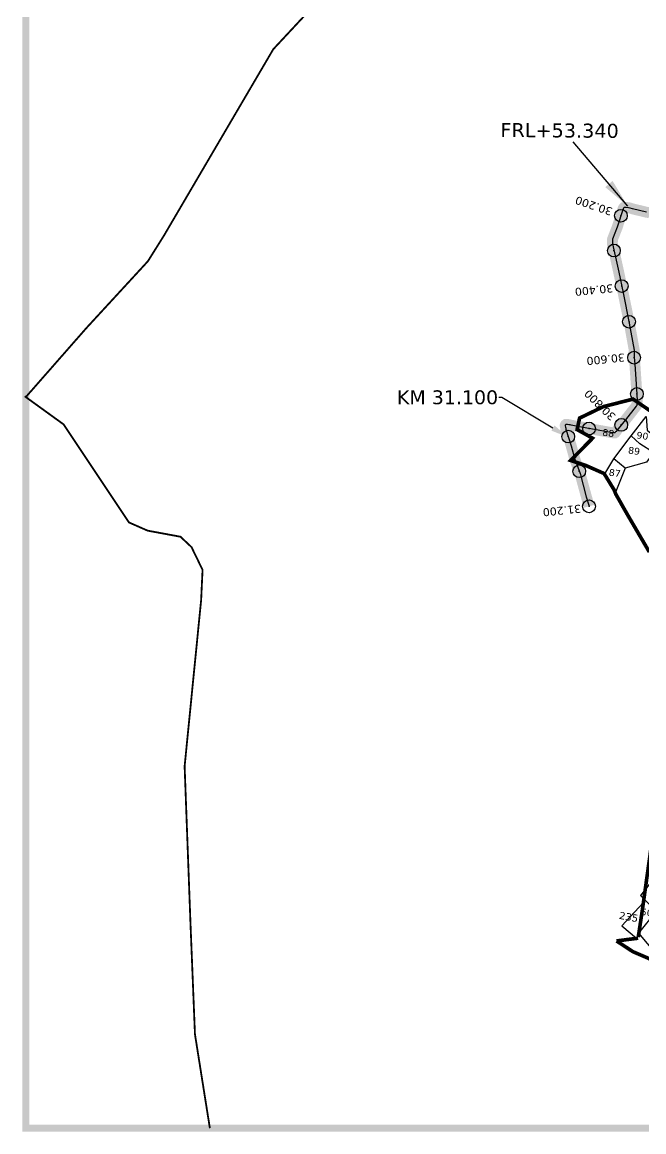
# Model space of a CAD drawing. Header units: inches. Extents: x 388605 to 393582, y 1842684 to 1849608.
# Drawn here: x 388605 to 390314, y 1842684 to 1845733 of the extents above; entities that cross this region are included whole.
import ezdxf
from ezdxf import colors
from ezdxf.entities.mleader import LeaderData, LeaderLine
from ezdxf.math import Vec2, Vec3

# ---------------------------------------------------------------- set-up
doc = ezdxf.new("R2010")
doc.units = ezdxf.units.IN
doc.header["$MEASUREMENT"] = 0
doc.header["$PDMODE"] = 32
doc.header["$PDSIZE"] = 35
for name, color, linetype in [('BND', 6, 'Continuous'), ('FRL', 3, 'Continuous'), ('points', 161, 'Continuous'), ('ROADS', 50, 'Continuous'), ('SY.AREA', 7, 'Continuous'), ('TEXT', 7, 'Continuous')]:
    doc.layers.add(name, color=color, linetype=linetype)
doc.styles.get("Standard").update_dxf_attribs({"font": 'verdana.ttf'})
doc.dimstyles.get("Standard").update_dxf_attribs({"dimtxt": 0.18, "dimasz": 0.18, "dimexe": 0.18, "dimexo": 0.0625, "dimgap": 0.09, "dimtad": 0, "dimtih": 1, "dimtoh": 1, "dimdec": 4, "dimzin": 0, "dimdsep": 46, "dimtxsty": 'Standard', "dimcen": 0.09, "dimadec": 0, "dimazin": 0, "dimtfac": 1, "dimtdec": 4, "dimtofl": 0, "dimtmove": 0, "dimatfit": 3, "dimfxl": 1, "dimtolj": 1, "dimtzin": 0, "dimarcsym": 0})

msp = doc.modelspace()

# ---------------------------------------------------------------- linework, layer by layer
at = {"const_width": 20}
msp.add_lwpolyline([(388615.4, 1849598.3), (393571.9, 1849598.3), (393571.9, 1842694.2), (388615.4, 1842694.2)], close=True, dxfattribs=at)
at = {"layer": 'BND', "lineweight": 30, "const_width": 10}
for points in [[(390329.3, 1844277.2), (390270.7, 1844377.2), (390237.5, 1844435.5), (390232.5, 1844447.9), (390204.9, 1844492.9), (390154.3, 1844515.2), (390113.2, 1844528.9), (390173.1, 1844590), (390130.7, 1844613.8), (390137.5, 1844645.3), (390202.5, 1844676.6), (390284.3, 1844697.5), (390339.3, 1844659.9)], [(390298.8, 1843219), (390310.1, 1843294.1), (390337.1, 1843487.5)], [(390298.4, 1843216.2), (390239.1, 1843208.7)], [(390705, 1842694.2), (390743.7, 1842733.5), (390886.9, 1842887.7), (390779.6, 1842965.2), (390502.2, 1843061.8), (390401.2, 1843128.8), (390284, 1843179.2), (390239.1, 1843208.7)]]:
    msp.add_lwpolyline(points, dxfattribs=at)
at = {"layer": 'FRL', "color": 84, "const_width": 30}
msp.add_lwpolyline([(390163.4, 1844402.9), (390138.8, 1844493), (390124.4, 1844532.7), (390114.3, 1844569.5), (390100, 1844614.8), (390099.3, 1844618), (390098.9, 1844620.5), (390098.2, 1844623.6), (390098.2, 1844625.4), (390098.9, 1844627), (390100, 1844627.8), (390102, 1844627.9), (390104.1, 1844627.9), (390108, 1844627.2), (390111.5, 1844626.5), (390114.3, 1844625.5), (390118.7, 1844624.9), (390137.5, 1844621.6), (390188.5, 1844612), (390227.1, 1844605.1), (390229.2, 1844605), (390230.5, 1844604.9), (390231.8, 1844604.9), (390233.4, 1844604.9), (390234, 1844604.9), (390234.6, 1844604.9), (390235.3, 1844605.3), (390236.6, 1844607.1), (390238.2, 1844608.9), (390243.1, 1844616.1), (390263.5, 1844640.2), (390292.9, 1844677.9), (390294, 1844679.4), (390294.6, 1844680.3), (390295.2, 1844681.8), (390295.2, 1844683.6), (390295.2, 1844685.9), (390295.7, 1844692.2), (390295, 1844711.4), (390289.5, 1844793.2), (390287.2, 1844813), (390287.8, 1844831.5), (390274.2, 1844906.4), (390257.2, 1844989.6), (390245, 1845046.2), (390227.8, 1845124.3), (390227.6, 1845126.5), (390227.6, 1845128.9), (390227.7, 1845131.2), (390227.7, 1845133.6), (390228.1, 1845136.9), (390241, 1845169.8), (390256.9, 1845220.1), (390258.4, 1845222.5), (390259.6, 1845224), (390260.9, 1845224.3), (390264.5, 1845224.3), (390272.3, 1845223.2), (390276.4, 1845222.5), (390283.1, 1845220.2), (390321.1, 1845211), (390329.7, 1845209.6)], dxfattribs=at)
at = {"layer": 'FRL', "color": 82}
msp.add_lwpolyline([(390321.1, 1845211), (390283.1, 1845220.2), (390276.4, 1845222.5), (390272.3, 1845223.2), (390264.5, 1845224.3), (390260.9, 1845224.3), (390259.6, 1845224), (390258.4, 1845222.5), (390256.9, 1845220.1), (390241, 1845169.8), (390228.1, 1845136.9), (390227.7, 1845133.6), (390227.7, 1845131.2), (390227.6, 1845128.9), (390227.6, 1845126.5), (390227.8, 1845124.3), (390245, 1845046.2), (390257.2, 1844989.6), (390274.2, 1844906.4), (390287.8, 1844831.5), (390287.2, 1844813), (390289.5, 1844793.2), (390295, 1844711.4), (390295.7, 1844692.2), (390295.2, 1844685.9), (390295.2, 1844683.6), (390295.2, 1844681.8), (390294.6, 1844680.3), (390294, 1844679.4), (390292.9, 1844677.9), (390263.5, 1844640.2), (390243.1, 1844616.1), (390238.2, 1844608.9), (390236.6, 1844607.1), (390235.3, 1844605.3), (390234.6, 1844604.9), (390234, 1844604.9), (390233.4, 1844604.9), (390231.8, 1844604.9), (390230.5, 1844604.9), (390229.2, 1844605), (390227.1, 1844605.1), (390188.5, 1844612), (390137.5, 1844621.6), (390118.7, 1844624.9), (390114.3, 1844625.5), (390111.5, 1844626.5), (390108, 1844627.2), (390104.1, 1844627.9), (390102, 1844627.9), (390100, 1844627.8), (390098.9, 1844627), (390098.2, 1844625.4), (390098.2, 1844623.6), (390098.9, 1844620.5), (390099.3, 1844618), (390100, 1844614.8), (390114.3, 1844569.5), (390124.4, 1844532.7), (390138.8, 1844493), (390155.4, 1844428.7), (390163.4, 1844402.9)], dxfattribs=at)
at = {"layer": 'points'}
for p in [(390251, 1845201.2), (390231.9, 1845105.7), (390253.2, 1845008), (390273.4, 1844910.1), (390287.4, 1844811.4), (390295, 1844711.7), (390252.1, 1844626.7), (390106.4, 1844594.4), (390163.7, 1844616.6), (390136.6, 1844499.2), (390163.4, 1844402.9)]:
    msp.add_point(p, dxfattribs=at)
at = {"layer": 'ROADS', "color": 40, "const_width": 5}
for points in [[(391852, 1849598.3), (391570, 1849005.5), (391291.9, 1848497.8), (391199.2, 1848145.1), (391160.6, 1848062.2), (390934.9, 1847680.8), (390705, 1847293.3), (390467.5, 1847071.8), (390306.7, 1846830.6), (390240.4, 1846694.7), (390196.5, 1846612.6), (390144.2, 1846564.4), (390048.9, 1846458.6), (389808.6, 1846200.8), (389718.4, 1846109.4), (389498.5, 1845876.5), (389295.6, 1845658.8), (388995.3, 1845147.1), (388950.9, 1845076.2), (388781.8, 1844892.6), (388618.1, 1844706.1), (388615.4, 1844703.4)], [(388612.3, 1844705.3), (388719.1, 1844628.1), (388898.9, 1844358.6), (388950.2, 1844336), (389040.5, 1844319.3), (389070.9, 1844290.7), (389101.2, 1844228.3), (389097.3, 1844145.2), (389051.9, 1843688.7), (389067.9, 1843259.8), (389080.3, 1842952.3), (389121.3, 1842694.2)]]:
    msp.add_lwpolyline(points, dxfattribs=at)
at = {"layer": 'SY.AREA'}
for points in [[(390203.8, 1844487.1), (390231.4, 1844533.1), (390278.9, 1844596.8), (390320.1, 1844649.7), (390323.5, 1844612), (390352.8, 1844588), (390340.3, 1844550.9), (390303.4, 1844574.7), (390278.9, 1844596.8)], [(390340.3, 1844550.9), (390321.7, 1844524.6), (390263, 1844507.6), (390231.4, 1844533.1)], [(390263, 1844507.6), (390235, 1844439.3)], [(390381.8, 1843592.3), (390417.6, 1843588.7), (390503.5, 1843612.1), (390820.4, 1843537.7), (390749.6, 1843514.7), (390653, 1843495.3), (390548.3, 1843480.8), (390449.2, 1843442.9), (390400.6, 1843454.5), (390304.9, 1843333.6), (390330.5, 1843308.1), (390392.4, 1843394.9), (390449.2, 1843442.9)], [(390312.7, 1843313.3), (390253.2, 1843250.6), (390294.4, 1843216.3)], [(390330.5, 1843308.1), (390348.2, 1843290.7), (390299.2, 1843230.2), (390371, 1843144.9), (390363.2, 1843133.6)]]:
    msp.add_lwpolyline(points, dxfattribs=at)

# ---------------------------------------------------------------- texts
at = {"layer": 'points', "color": 1}
for s, rotation, p in [('30.200', 161.2483, (390230, 1845221.8)), ('30.400', 185.7939, (390228.7, 1845013.2)), ('30.600', 185.7939, (390260.7, 1844823.1)), ('30.800', 135.63, (390238.8, 1844651.8)), ('31.200', 185.7939, (390140.4, 1844407.5))]:
    msp.add_text(s, height=22, rotation=rotation, dxfattribs=at).set_placement(p)
at = {"layer": 'TEXT', "color": 5}
msp.add_text('FRL+53.340', height=38.49, rotation=359.5381, dxfattribs=at).set_placement((389919.7, 1845417.8))
at = {"layer": 'TEXT'}
for s, height, rotation, p in [('88', 18.75, 352.258, (390199, 1844597.2)), ('90', 18.75, 352.258, (390292.9, 1844589.7)), ('89', 18.75, 352.258, (390269.9, 1844548.2)), ('89', 18.75, 352.258, (390269.9, 1844548.2)), ('87', 18.75, 352.258, (390216.9, 1844487.4)), ('50', 18.75, 352.258, (390304.7, 1843280)), ('235', 20.12, 349.642, (390244.8, 1843269.6))]:
    msp.add_text(s, height=height, rotation=rotation, dxfattribs=at).set_placement(p)

# ---------------------------------------------------------------- leaders
at = {"color": 5}
msp.add_leader([(390269.9, 1845227.5), (390119.6, 1845404.3)], dimstyle='Standard', override={"dimasz": 80, "dimgap": 0.09, "dimtad": 0}, dxfattribs=at)
at = {"layer": 'TEXT', "color": 5}
ml = msp.add_multileader_mtext('Standard', dxfattribs=at)
ml.set_content('KM 31.100', color=5)
ml.set_leader_properties()
ml.build(insert=Vec2(0, 0))
ml.multileader.update_dxf_attribs({"arrow_head_size": 50})
ctx = ml.context
ctx.base_point, ctx.char_height, ctx.arrow_head_size, ctx.plane_origin = Vec3(389636.5, 1844702.1), 38, 50, Vec3(389869.5, 1844451.2)
ctx.text_align_type = 2
notes = []
notes.append((ctx, [(1, (1, 1, 0), (389923.6, 1844702.1), (-1, 0), 8, [(0, [(390107.2, 1844592.2)], 0, [])])]))
ctx.mtext.insert, ctx.mtext.alignment, ctx.mtext.flow_direction = Vec3(389913.6, 1844721.5), 3, 5
for ctx, leaders in notes:
    for number, flags, end, landing, length, lines in leaders:
        leader = LeaderData()
        leader.index, (leader.has_last_leader_line, leader.has_dogleg_vector, leader.attachment_direction) = number, flags
        leader.last_leader_point, leader.dogleg_vector, leader.dogleg_length = Vec3(end), Vec3(landing), length
        for number, points, colour, breaks in lines:
            line = LeaderLine()
            line.index, line.vertices, line.color, line.breaks = number, Vec3.list(points), colors.encode_raw_color(colour), breaks
            leader.lines.append(line)
        ctx.leaders.append(leader)

doc.saveas('drawing.dxf')
